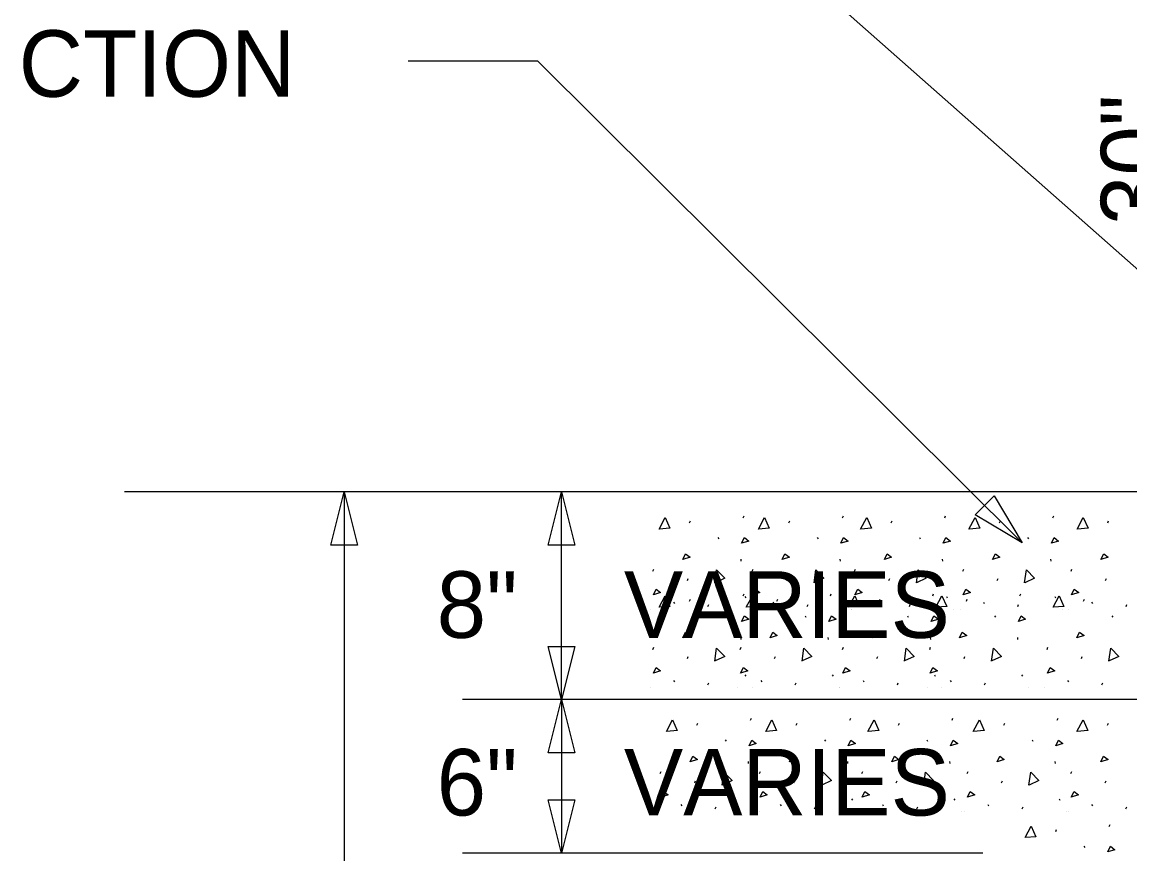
# Model space of a CAD drawing. Extents: x 10000.5 to 10073.8, y 10008 to 10077.9.
# Drawn here: x 10015.44 to 10032.84, y 10052.73 to 10065.78 of the extents above; entities that cross this region are included whole.
import ezdxf

# ---------------------------------------------------------------- set-up
doc = ezdxf.new("R2010")
doc.units = 0
for name, color, linetype in [('Default', 7, 'Continuous'), ('G-ANNO-TEXT', 7, 'Continuous'), ('G-DETL-LINE', 7, 'Continuous'), ('G-DETL-PATT', 7, 'Continuous')]:
    doc.layers.add(name, color=color, linetype=linetype)

# ---------------------------------------------------------------- blocks, each defined once
blk = doc.blocks.new('TERARR')
at = {"layer": 'Default'}
blk.add_lwpolyline([(-0.667, 0.167), (0, 0), (-0.667, -0.167)], close=True, dxfattribs=at)

msp = doc.modelspace()

# ---------------------------------------------------------------- linework, layer by layer
at = {"layer": 'G-ANNO-TEXT'}
for p, q in [((10020.497, 10058.409), (10020.497, 10043.893)), ((10023.91, 10055.149), (10023.91, 10058.409)), ((10023.91, 10055.149), (10023.91, 10052.74))]:
    msp.add_line(p, q, dxfattribs=at)
for points in [[(10036.915, 10058.409), (10020.141, 10073.219), (10017.729, 10073.219)], [(10031.149, 10057.612), (10023.537, 10065.174), (10021.5, 10065.174)]]:
    msp.add_lwpolyline(points, dxfattribs=at)
at = {"layer": 'G-DETL-LINE'}
for p, q in [((10036.923, 10058.409), (10017.048, 10058.409)), ((10036.923, 10055.149), (10022.357, 10055.149)), ((10030.531, 10052.74), (10022.357, 10052.74))]:
    msp.add_line(p, q, dxfattribs=at)
at = {"layer": 'G-DETL-PATT'}
for p, q in [((10026.765, 10058.004), (10026.779, 10058.036)), ((10028.324, 10058.004), (10028.338, 10058.036)), ((10029.93, 10058.004), (10029.945, 10058.036)), ((10031.631, 10058.004), (10031.645, 10058.036)), ((10025.923, 10057.923), (10025.937, 10057.955)), ((10027.482, 10057.923), (10027.496, 10057.955)), ((10029.088, 10057.923), (10029.103, 10057.955)), ((10030.789, 10057.923), (10030.804, 10057.955)), ((10032.49, 10057.923), (10032.504, 10057.955)), ((10026.367, 10057.695), (10026.381, 10057.674)), ((10027.926, 10057.695), (10027.94, 10057.674)), ((10029.533, 10057.695), (10029.547, 10057.674)), ((10031.233, 10057.695), (10031.248, 10057.674)), ((10026.726, 10057.355), (10026.73, 10057.323)), ((10028.285, 10057.355), (10028.289, 10057.323)), ((10029.892, 10057.355), (10029.895, 10057.323)), ((10031.592, 10057.355), (10031.596, 10057.323)), ((10025.348, 10057.166), (10025.362, 10057.198)), ((10026.907, 10057.166), (10026.921, 10057.198)), ((10028.513, 10057.166), (10028.527, 10057.198)), ((10030.214, 10057.166), (10030.228, 10057.198)), ((10031.915, 10057.166), (10031.929, 10057.198)), ((10025.888, 10057.021), (10025.902, 10057.053)), ((10027.447, 10057.021), (10027.461, 10057.053)), ((10029.053, 10057.021), (10029.067, 10057.053)), ((10030.754, 10057.021), (10030.768, 10057.053)), ((10032.455, 10057.021), (10032.469, 10057.053)), ((10026.765, 10056.776), (10026.779, 10056.808)), ((10026.792, 10056.768), (10026.806, 10056.747)), ((10028.135, 10056.776), (10028.149, 10056.808)), ((10028.351, 10056.768), (10028.365, 10056.747)), ((10029.741, 10056.776), (10029.756, 10056.808)), ((10029.957, 10056.768), (10029.971, 10056.747)), ((10031.111, 10056.776), (10031.126, 10056.808)), ((10031.658, 10056.768), (10031.672, 10056.747)), ((10025.307, 10056.566), (10025.307, 10056.566)), ((10025.67, 10056.678), (10025.684, 10056.657)), ((10025.923, 10056.694), (10025.937, 10056.726)), ((10026.211, 10056.609), (10026.225, 10056.64)), ((10026.866, 10056.566), (10026.866, 10056.566)), ((10026.907, 10056.566), (10026.907, 10056.566)), ((10027.229, 10056.678), (10027.244, 10056.657)), ((10027.293, 10056.694), (10027.307, 10056.726)), ((10027.77, 10056.609), (10027.784, 10056.64)), ((10028.466, 10056.566), (10028.466, 10056.566)), ((10028.472, 10056.566), (10028.472, 10056.566)), ((10028.836, 10056.678), (10028.85, 10056.657)), ((10028.899, 10056.694), (10028.914, 10056.726)), ((10029.376, 10056.609), (10029.39, 10056.64)), ((10030.072, 10056.566), (10030.072, 10056.566)), ((10030.173, 10056.566), (10030.173, 10056.566)), ((10030.27, 10056.694), (10030.284, 10056.726)), ((10030.537, 10056.678), (10030.551, 10056.657)), ((10031.077, 10056.609), (10031.091, 10056.64)), ((10031.773, 10056.566), (10031.773, 10056.566)), ((10031.874, 10056.566), (10031.874, 10056.566)), ((10032.112, 10056.694), (10032.126, 10056.726)), ((10032.237, 10056.678), (10032.252, 10056.657)), ((10032.778, 10056.609), (10032.792, 10056.64)), ((10026.367, 10056.467), (10026.381, 10056.446)), ((10027.737, 10056.467), (10027.751, 10056.446)), ((10029.344, 10056.467), (10029.358, 10056.446)), ((10030.714, 10056.467), (10030.728, 10056.446)), ((10032.556, 10056.467), (10032.57, 10056.446)), ((10026.726, 10056.126), (10026.73, 10056.094)), ((10028.096, 10056.126), (10028.1, 10056.094)), ((10029.703, 10056.126), (10029.706, 10056.094)), ((10031.073, 10056.126), (10031.076, 10056.094)), ((10025.348, 10055.938), (10025.362, 10055.97)), ((10026.718, 10055.938), (10026.732, 10055.97)), ((10028.324, 10055.938), (10028.338, 10055.97)), ((10029.694, 10055.938), (10029.708, 10055.97)), ((10031.537, 10055.938), (10031.551, 10055.97)), ((10025.888, 10055.792), (10025.902, 10055.824)), ((10027.258, 10055.792), (10027.272, 10055.824)), ((10028.864, 10055.792), (10028.878, 10055.824)), ((10030.234, 10055.792), (10030.248, 10055.824)), ((10032.077, 10055.792), (10032.091, 10055.824)), ((10026.792, 10055.54), (10026.806, 10055.519)), ((10028.162, 10055.54), (10028.176, 10055.519)), ((10029.768, 10055.54), (10029.782, 10055.519)), ((10031.138, 10055.54), (10031.153, 10055.519)), ((10025.67, 10055.45), (10025.684, 10055.428)), ((10026.211, 10055.38), (10026.225, 10055.412)), ((10027.04, 10055.45), (10027.055, 10055.428)), ((10027.581, 10055.38), (10027.595, 10055.412)), ((10028.647, 10055.45), (10028.661, 10055.428)), ((10029.187, 10055.38), (10029.201, 10055.412)), ((10030.017, 10055.45), (10030.031, 10055.428)), ((10030.557, 10055.38), (10030.572, 10055.412)), ((10031.859, 10055.45), (10031.874, 10055.428)), ((10032.4, 10055.38), (10032.414, 10055.412)), ((10025.307, 10055.338), (10025.307, 10055.338)), ((10026.677, 10055.338), (10026.677, 10055.338)), ((10026.907, 10055.338), (10026.907, 10055.338)), ((10028.277, 10055.338), (10028.277, 10055.338)), ((10028.283, 10055.338), (10028.283, 10055.338)), ((10029.653, 10055.338), (10029.653, 10055.338)), ((10029.883, 10055.338), (10029.883, 10055.338)), ((10031.253, 10055.338), (10031.253, 10055.338)), ((10031.496, 10055.338), (10031.496, 10055.338)), ((10026.88, 10054.827), (10026.895, 10054.859)), ((10028.44, 10054.827), (10028.454, 10054.859)), ((10030.046, 10054.827), (10030.06, 10054.859)), ((10031.699, 10054.827), (10031.714, 10054.859)), ((10026.039, 10054.746), (10026.053, 10054.778)), ((10027.598, 10054.746), (10027.612, 10054.778)), ((10029.204, 10054.746), (10029.218, 10054.778)), ((10030.858, 10054.746), (10030.872, 10054.778)), ((10032.488, 10054.746), (10032.502, 10054.778)), ((10026.483, 10054.518), (10026.497, 10054.497)), ((10028.042, 10054.518), (10028.056, 10054.497)), ((10029.648, 10054.518), (10029.662, 10054.497)), ((10031.302, 10054.518), (10031.316, 10054.497)), ((10026.842, 10054.178), (10026.845, 10054.146)), ((10028.401, 10054.178), (10028.404, 10054.146)), ((10030.007, 10054.178), (10030.011, 10054.146)), ((10031.661, 10054.178), (10031.664, 10054.146)), ((10025.463, 10053.989), (10025.477, 10054.021)), ((10027.022, 10053.989), (10027.036, 10054.021)), ((10028.629, 10053.989), (10028.643, 10054.021)), ((10030.282, 10053.989), (10030.296, 10054.021)), ((10031.912, 10053.989), (10031.926, 10054.021)), ((10026.003, 10053.844), (10026.017, 10053.876)), ((10027.562, 10053.844), (10027.576, 10053.876)), ((10029.168, 10053.844), (10029.183, 10053.876)), ((10030.822, 10053.844), (10030.836, 10053.876)), ((10032.452, 10053.844), (10032.466, 10053.876)), ((10025.786, 10053.501), (10025.8, 10053.48)), ((10026.326, 10053.432), (10026.341, 10053.464)), ((10026.907, 10053.591), (10026.922, 10053.57)), ((10027.345, 10053.501), (10027.359, 10053.48)), ((10027.885, 10053.432), (10027.9, 10053.464)), ((10028.466, 10053.591), (10028.481, 10053.57)), ((10028.951, 10053.501), (10028.965, 10053.48)), ((10029.492, 10053.432), (10029.506, 10053.464)), ((10030.073, 10053.591), (10030.087, 10053.57)), ((10030.605, 10053.501), (10030.619, 10053.48)), ((10031.145, 10053.432), (10031.16, 10053.464)), ((10031.726, 10053.591), (10031.741, 10053.57)), ((10032.235, 10053.501), (10032.249, 10053.48)), ((10032.775, 10053.432), (10032.79, 10053.464)), ((10025.422, 10053.389), (10025.422, 10053.389)), ((10026.981, 10053.389), (10026.981, 10053.389)), ((10027.022, 10053.389), (10027.022, 10053.389)), ((10028.581, 10053.389), (10028.581, 10053.389)), ((10028.588, 10053.389), (10028.588, 10053.389)), ((10030.188, 10053.389), (10030.188, 10053.389)), ((10030.241, 10053.389), (10030.241, 10053.389)), ((10031.841, 10053.389), (10031.841, 10053.389)), ((10031.871, 10053.389), (10031.871, 10053.389)), ((10031.673, 10053.078), (10031.687, 10053.11)), ((10032.515, 10053.159), (10032.529, 10053.191)), ((10032.117, 10052.85), (10032.131, 10052.829))]:
    msp.add_line(p, q, dxfattribs=at)
for points in [[(10025.444, 10057.827), (10025.539, 10058.008), (10025.614, 10057.841), (10025.447, 10057.827)], [(10027.003, 10057.827), (10027.099, 10058.008), (10027.173, 10057.841), (10027.006, 10057.827)], [(10028.609, 10057.827), (10028.705, 10058.008), (10028.779, 10057.841), (10028.613, 10057.827)], [(10030.31, 10057.827), (10030.406, 10058.008), (10030.48, 10057.841), (10030.313, 10057.827)], [(10032.011, 10057.827), (10032.107, 10058.008), (10032.181, 10057.841), (10032.014, 10057.827)], [(10026.74, 10057.603), (10026.783, 10057.692), (10026.854, 10057.639), (10026.74, 10057.603)], [(10028.299, 10057.603), (10028.342, 10057.692), (10028.413, 10057.639), (10028.299, 10057.603)], [(10029.905, 10057.603), (10029.948, 10057.692), (10030.019, 10057.639), (10029.905, 10057.603)], [(10031.606, 10057.603), (10031.649, 10057.692), (10031.72, 10057.639), (10031.606, 10057.603)], [(10025.817, 10057.349), (10025.86, 10057.438), (10025.931, 10057.385), (10025.817, 10057.349)], [(10027.376, 10057.349), (10027.419, 10057.438), (10027.49, 10057.385), (10027.376, 10057.349)], [(10028.983, 10057.349), (10029.025, 10057.438), (10029.096, 10057.385), (10028.983, 10057.349)], [(10030.683, 10057.349), (10030.726, 10057.438), (10030.797, 10057.385), (10030.683, 10057.349)], [(10032.384, 10057.349), (10032.427, 10057.438), (10032.498, 10057.385), (10032.384, 10057.349)], [(10026.32, 10056.984), (10026.348, 10057.187), (10026.475, 10057.055), (10026.323, 10056.985)], [(10027.879, 10056.984), (10027.907, 10057.187), (10028.034, 10057.055), (10027.882, 10056.985)], [(10029.485, 10056.984), (10029.513, 10057.187), (10029.64, 10057.055), (10029.488, 10056.985)], [(10031.186, 10056.984), (10031.214, 10057.187), (10031.341, 10057.055), (10031.189, 10056.985)], [(10025.355, 10056.793), (10025.397, 10056.882), (10025.468, 10056.829), (10025.355, 10056.793)], [(10025.444, 10056.599), (10025.539, 10056.78), (10025.614, 10056.613), (10025.447, 10056.599)], [(10026.814, 10056.599), (10026.91, 10056.78), (10026.984, 10056.613), (10026.817, 10056.599)], [(10026.914, 10056.793), (10026.956, 10056.882), (10027.027, 10056.829), (10026.914, 10056.793)], [(10028.42, 10056.599), (10028.516, 10056.78), (10028.59, 10056.613), (10028.424, 10056.599)], [(10028.52, 10056.793), (10028.563, 10056.882), (10028.634, 10056.829), (10028.52, 10056.793)], [(10029.79, 10056.599), (10029.886, 10056.78), (10029.961, 10056.613), (10029.794, 10056.599)], [(10030.221, 10056.793), (10030.264, 10056.882), (10030.335, 10056.829), (10030.221, 10056.793)], [(10031.633, 10056.599), (10031.729, 10056.78), (10031.803, 10056.613), (10031.636, 10056.599)], [(10031.922, 10056.793), (10031.964, 10056.882), (10032.035, 10056.829), (10031.922, 10056.793)], [(10026.74, 10056.375), (10026.783, 10056.464), (10026.854, 10056.41), (10026.74, 10056.375)], [(10028.11, 10056.375), (10028.153, 10056.464), (10028.224, 10056.41), (10028.11, 10056.375)], [(10029.716, 10056.375), (10029.759, 10056.464), (10029.83, 10056.41), (10029.716, 10056.375)], [(10031.087, 10056.375), (10031.129, 10056.464), (10031.2, 10056.41), (10031.087, 10056.375)], [(10025.817, 10056.121), (10025.86, 10056.21), (10025.931, 10056.156), (10025.817, 10056.121)], [(10027.187, 10056.121), (10027.23, 10056.21), (10027.301, 10056.156), (10027.187, 10056.121)], [(10028.794, 10056.121), (10028.836, 10056.21), (10028.907, 10056.156), (10028.794, 10056.121)], [(10030.164, 10056.121), (10030.206, 10056.21), (10030.277, 10056.156), (10030.164, 10056.121)], [(10032.006, 10056.121), (10032.049, 10056.21), (10032.12, 10056.156), (10032.006, 10056.121)], [(10026.32, 10055.755), (10026.348, 10055.958), (10026.475, 10055.827), (10026.323, 10055.757)], [(10027.69, 10055.755), (10027.718, 10055.958), (10027.845, 10055.827), (10027.693, 10055.757)], [(10029.296, 10055.755), (10029.324, 10055.958), (10029.451, 10055.827), (10029.299, 10055.757)], [(10030.666, 10055.755), (10030.694, 10055.958), (10030.822, 10055.827), (10030.67, 10055.757)], [(10032.509, 10055.755), (10032.537, 10055.958), (10032.664, 10055.827), (10032.512, 10055.757)], [(10025.355, 10055.565), (10025.397, 10055.654), (10025.468, 10055.6), (10025.355, 10055.565)], [(10026.725, 10055.565), (10026.767, 10055.654), (10026.839, 10055.6), (10026.725, 10055.565)], [(10028.331, 10055.565), (10028.374, 10055.654), (10028.445, 10055.6), (10028.331, 10055.565)], [(10029.701, 10055.565), (10029.744, 10055.654), (10029.815, 10055.6), (10029.701, 10055.565)], [(10031.544, 10055.565), (10031.586, 10055.654), (10031.658, 10055.6), (10031.544, 10055.565)], [(10025.559, 10054.65), (10025.655, 10054.831), (10025.73, 10054.664), (10025.563, 10054.65)], [(10027.118, 10054.65), (10027.214, 10054.831), (10027.289, 10054.664), (10027.122, 10054.65)], [(10028.724, 10054.65), (10028.82, 10054.831), (10028.895, 10054.664), (10028.728, 10054.65)], [(10030.378, 10054.65), (10030.474, 10054.831), (10030.549, 10054.664), (10030.382, 10054.65)], [(10032.008, 10054.65), (10032.104, 10054.831), (10032.179, 10054.664), (10032.012, 10054.65)], [(10026.856, 10054.426), (10026.898, 10054.515), (10026.969, 10054.462), (10026.856, 10054.426)], [(10028.415, 10054.426), (10028.457, 10054.515), (10028.528, 10054.462), (10028.415, 10054.426)], [(10030.021, 10054.426), (10030.064, 10054.515), (10030.135, 10054.462), (10030.021, 10054.426)], [(10031.675, 10054.426), (10031.717, 10054.515), (10031.788, 10054.462), (10031.675, 10054.426)], [(10025.933, 10054.172), (10025.975, 10054.261), (10026.046, 10054.208), (10025.933, 10054.172)], [(10027.492, 10054.172), (10027.534, 10054.261), (10027.605, 10054.208), (10027.492, 10054.172)], [(10029.098, 10054.172), (10029.141, 10054.261), (10029.212, 10054.208), (10029.098, 10054.172)], [(10030.752, 10054.172), (10030.794, 10054.261), (10030.865, 10054.208), (10030.752, 10054.172)], [(10032.382, 10054.172), (10032.424, 10054.261), (10032.495, 10054.208), (10032.382, 10054.172)], [(10026.435, 10053.807), (10026.463, 10054.01), (10026.591, 10053.878), (10026.439, 10053.808)], [(10027.994, 10053.807), (10028.022, 10054.01), (10028.15, 10053.878), (10027.998, 10053.808)], [(10029.601, 10053.807), (10029.629, 10054.01), (10029.756, 10053.878), (10029.604, 10053.808)], [(10031.254, 10053.807), (10031.282, 10054.01), (10031.41, 10053.878), (10031.258, 10053.808)], [(10025.47, 10053.616), (10025.513, 10053.705), (10025.584, 10053.652), (10025.47, 10053.616)], [(10027.029, 10053.616), (10027.072, 10053.705), (10027.143, 10053.652), (10027.029, 10053.616)], [(10028.636, 10053.616), (10028.678, 10053.705), (10028.749, 10053.652), (10028.636, 10053.616)], [(10030.289, 10053.616), (10030.332, 10053.705), (10030.403, 10053.652), (10030.289, 10053.616)], [(10031.919, 10053.616), (10031.962, 10053.705), (10032.033, 10053.652), (10031.919, 10053.616)], [(10031.193, 10052.982), (10031.289, 10053.163), (10031.364, 10052.996), (10031.197, 10052.982)], [(10032.49, 10052.758), (10032.532, 10052.847), (10032.603, 10052.793), (10032.49, 10052.758)]]:
    msp.add_lwpolyline(points, dxfattribs=at)

# ---------------------------------------------------------------- block references
at = {"layer": 'G-ANNO-TEXT'}
for p, xscale, yscale, rotation in [((10020.497, 10058.409), 1.24992, 1.24992, 90), ((10023.91, 10058.409), 1.24992, 1.24992, 90), ((10031.149, 10057.612), 1.25, 1.25, -44.81207377827679), ((10023.91, 10055.149), 1.24992, 1.24992, -90), ((10023.91, 10055.149), 1.24992, 1.24992, 90), ((10023.91, 10052.74), 1.24992, 1.24992, -90)]:
    msp.add_blockref('TERARR', p, dxfattribs=dict(at, xscale=xscale, yscale=yscale, rotation=rotation))

# ---------------------------------------------------------------- texts
for s, p in [('SEE PAVEMENT SECTION', (10002.274, 10064.613)), ('8"', (10021.95, 10056.119)), ('VARIES', (10024.891, 10056.119)), ('6"', (10021.95, 10053.33)), ('VARIES', (10024.891, 10053.33))]:
    msp.add_text(s, height=1.044, dxfattribs=at).set_placement(p)
msp.add_text('30"', height=1.044, rotation=90, dxfattribs=at).set_placement((10033.426, 10062.599))

doc.saveas('drawing.dxf')
